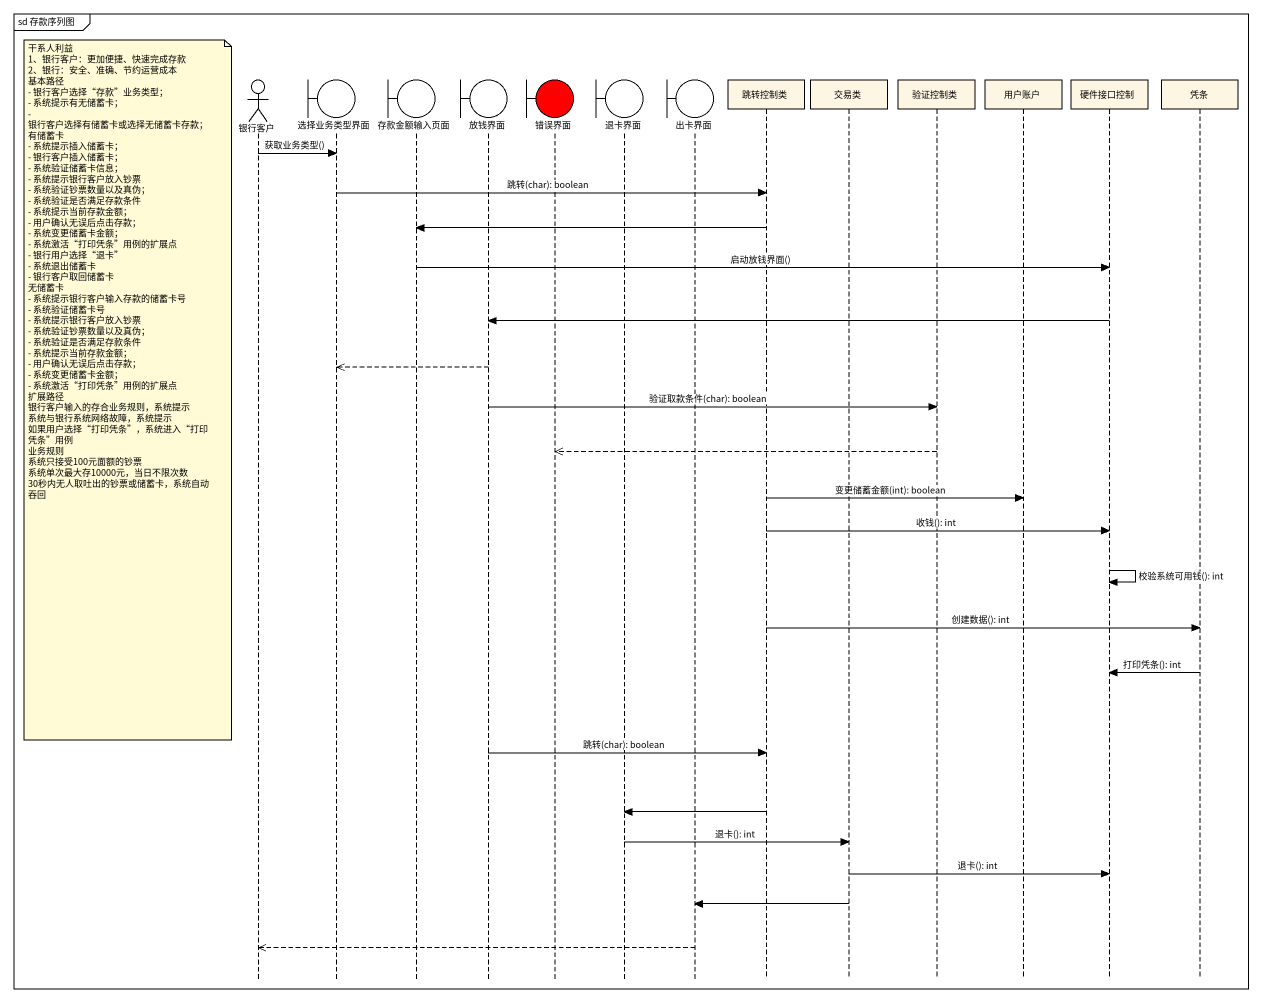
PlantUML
@startuml
mainframe sd 存款序列图
hide footbox
actor 银行客户
boundary 选择业务类型界面
boundary 存款金额输入页面
boundary 放钱界面
boundary 错误界面 #FF0000
boundary 退卡界面
boundary 出卡界面
participant 跳转控制类
participant 交易类
participant 验证控制类
participant 用户账户
participant 硬件接口控制
participant 凭条

银行客户 -> 选择业务类型界面 : 获取业务类型()
选择业务类型界面 -> 跳转控制类 : 跳转(char): boolean
跳转控制类 -> 存款金额输入页面
存款金额输入页面 -> 硬件接口控制 : 启动放钱界面()
硬件接口控制 -> 放钱界面
放钱界面 -->> 选择业务类型界面
note left of 银行客户
  干系人利益
  1、银行客户：更加便捷、快速完成存款
  2、银行：安全、准确、节约运营成本
  基本路径
  - 银行客户选择“存款”业务类型；
  - 系统提示有无储蓄卡；
  - 银行客户选择有储蓄卡或选择无储蓄卡存款；
  有储蓄卡
  - 系统提示插入储蓄卡；
  - 银行客户插入储蓄卡；
  - 系统验证储蓄卡信息；
  - 系统提示银行客户放入钞票
  - 系统验证钞票数量以及真伪；
  - 系统验证是否满足存款条件
  - 系统提示当前存款金额；
  - 用户确认无误后点击存款；
  - 系统变更储蓄卡金额；
  - 系统激活“打印凭条”用例的扩展点
  - 银行用户选择“退卡”
  - 系统退出储蓄卡
  - 银行客户取回储蓄卡
  无储蓄卡
  - 系统提示银行客户输入存款的储蓄卡号
  - 系统验证储蓄卡号
  - 系统提示银行客户放入钞票
  - 系统验证钞票数量以及真伪；
  - 系统验证是否满足存款条件
  - 系统提示当前存款金额；
  - 用户确认无误后点击存款；
  - 系统变更储蓄卡金额；
  - 系统激活“打印凭条”用例的扩展点
  扩展路径
  银行客户输入的存合业务规则，系统提示
  系统与银行系统网络故障，系统提示
  如果用户选择“打印凭条”，系统进入“打印凭条”用例
  业务规则
  系统只接受100元面额的钞票
  系统单次最大存10000元，当日不限次数
  30秒内无人取吐出的钞票或储蓄卡，系统自动吞回
end note
放钱界面 -> 验证控制类 : 验证取款条件(char): boolean
验证控制类 -->> 错误界面
跳转控制类 -> 用户账户 : 变更储蓄金额(int): boolean
跳转控制类 -> 硬件接口控制 : 收钱(): int
硬件接口控制 -> 硬件接口控制 : 校验系统可用钱(): int
跳转控制类 -> 凭条 : 创建数据(): int
凭条 -> 硬件接口控制 : 打印凭条(): int
放钱界面 -> 跳转控制类 : 跳转(char): boolean
跳转控制类 -> 退卡界面
退卡界面 -> 交易类 : 退卡(): int
交易类 -> 硬件接口控制 : 退卡(): int
交易类 -> 出卡界面
出卡界面 -->> 银行客户
@enduml
